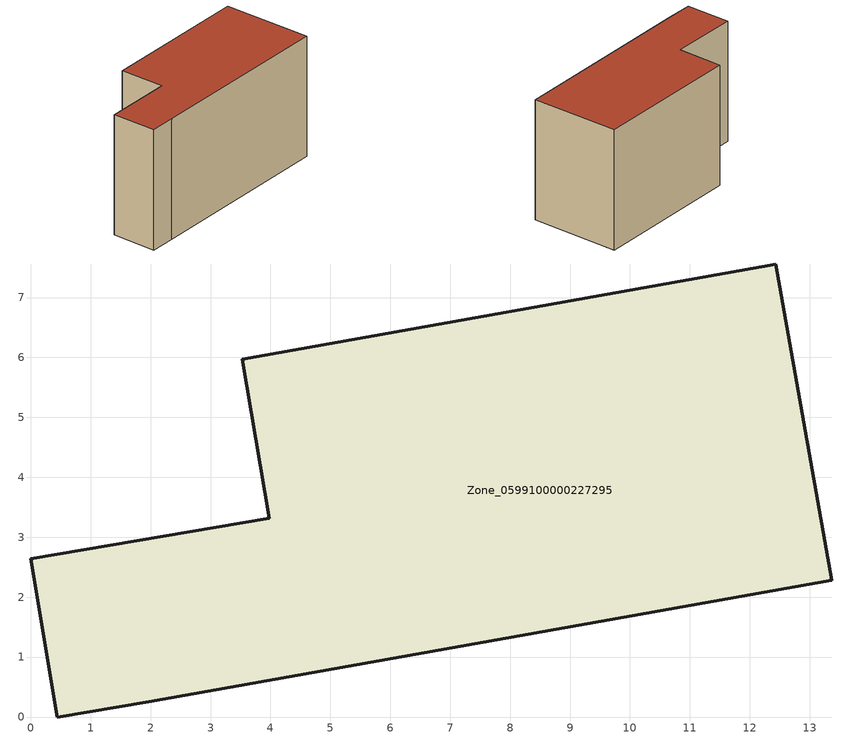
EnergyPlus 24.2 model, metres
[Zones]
Zone_0599100000227295
 floor ground (C_G): 12.44,7.56 13.37,2.28 1.97,0.26 0.44,0 0,2.64 3.98,3.32 3.53,5.97 z0
 wall outside (C_F): 0.44,0 1.97,0.26 13.37,2.28 12.44,7.56 3.53,5.97 3.98,3.32 0,2.64 0.44,0 z0:7.29
 roof outside (C_R): 13.37,2.28 12.44,7.56 3.53,5.97 3.98,3.32 0,2.64 0.44,0 1.97,0.26 z7.29
[BUILDING]
Pand.0599100000227295: North Axis=0; Terrain=City; Loads Convergence Tolerance Value=0.04; Temperature Convergence Tolerance Value=0.4; Solar Distribution=FullExterior; Maximum Number of Warmup Days=25; Minimum Number of Warmup Days=1
[Site:Location]
Rotterdam.The.Hague.AP_ZH_NLD Design_Conditions: Latitude=51.96; Longitude=4.45; Time Zone=1; Elevation=-4.5
[SITE:GROUNDTEMPERATURE:BUILDINGSURFACE]
18, 18, 18, 18, 18, 18, 18, 18, 18, 18, 18, 18
[MATERIAL] Thermal Absorptance=0.9; Solar Absorptance=0.7; Visible Absorptance=0.7
Name | Roughness | Thickness | Conductivity | Density | Specific Heat
G.TC.1946 | MediumSmooth | 0.15 | 1 | 540 | 1210
F.TC.1946 | Rough | 0.3 | 0.857143 | 1920 | 840
R.TC.1946 | MediumRough | 0.2 | 0.909091 | 1500 | 1000
[CONSTRUCTION]
C_G: G.TC.1946
C_F: F.TC.1946
C_R: R.TC.1946
[ZONE]
Zone_0599100000227295: Type=1; Multiplier=1; Ceiling Height=Autocalculate; Volume=Autocalculate; Floor Area=autocalculate; Part of Total Floor Area=Yes
[ZONEINFILTRATION:DESIGNFLOWRATE]
Infil_Zone_0599100000227295: Zone or ZoneList or Space or SpaceList=Zone_0599100000227295; Schedule=AlwaysOn; Design Flow Rate Calculation Method=Flow/Area; Flow Rate per Floor Area=0.003; Constant Term Coefficient=1; Temperature Term Coefficient=0; Velocity Term Coefficient=0; Velocity Squared Term Coefficient=0
[HVACTEMPLATE:ZONE:IDEALLOADSAIRSYSTEM]
Zone_0599100000227295: Maximum Heating Supply Air Temperature=50; Minimum Cooling Supply Air Temperature=13; Maximum Heating Supply Air Humidity Ratio=0.0156; Minimum Cooling Supply Air Humidity Ratio=0.0077; Heating Limit=NoLimit; Cooling Limit=NoLimit; Dehumidification Control Type=ConstantSensibleHeatRatio; Cooling Sensible Heat Ratio=0.7; Dehumidification Setpoint=60; Humidification Control Type=None; Humidification Setpoint=30; Outdoor Air Method=None; Outdoor Air Flow Rate per Person=0.00944; Outdoor Air Flow Rate per Zone Floor Area=0; Outdoor Air Flow Rate per Zone=0; Demand Controlled Ventilation Type=None; Outdoor Air Economizer Type=NoEconomizer; Heat Recovery Type=None; Sensible Heat Recovery Effectiveness=0.7; Latent Heat Recovery Effectiveness=0.65
[ZONECONTROL:THERMOSTAT]
ThermostatControl_Zone_0599100000227295: Zone or ZoneList=Zone_0599100000227295; Control Type Schedule=DualSetpointControlType; Control 1=Thermostat_Zone_0599100000227295; Temperature Difference Between Cutout And Setpoint=0
[THERMOSTATSETPOINT:DUALSETPOINT]
Thermostat_Zone_0599100000227295: Heating Setpoint Temperature Schedule=HeatingSetpoint_Zone_0599100000227295; Cooling Setpoint Temperature Schedule=CoolingSetpoint_Zone_0599100000227295
[SCHEDULE:COMPACT]
HeatingSetpoint_Zone_0599100000227295: Through: 12/31, For: AllDays, Until: 24:00, 21
CoolingSetpoint_Zone_0599100000227295: Through: 12/31, For: AllDays, Until: 24:00, 24
DualSetpointControlType: Through: 12/31, For: AllDays, Until: 24:00, 4
AlwaysOn: Through: 12/31, For: AllDays, Until: 24:00, 1
